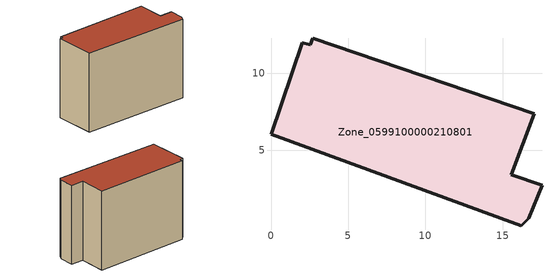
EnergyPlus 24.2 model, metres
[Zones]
Zone_0599100000210801
 floor ground (C_G): 2.04,11.97 2.54,11.82 2.7,12.27 17.03,7.36 15.56,3.4 17.55,2.73 16.7,0.58 16.21,0.09 0,6.03 z0
 wall outside (C_F): 16.7,0.58 17.55,2.73 15.56,3.4 17.03,7.36 2.7,12.27 2.54,11.82 2.04,11.97 0,6.03 16.21,0.09 16.7,0.58 z0:12.31
 roof outside (C_R): 2.54,11.82 2.04,11.97 0,6.03 16.21,0.09 16.7,0.58 17.55,2.73 15.56,3.4 17.03,7.36 2.7,12.27 z12.31
[BUILDING]
Pand.0599100000210801: North Axis=0; Terrain=City; Loads Convergence Tolerance Value=0.04; Temperature Convergence Tolerance Value=0.4; Solar Distribution=FullExterior; Maximum Number of Warmup Days=25; Minimum Number of Warmup Days=1
[Site:Location]
Rotterdam.The.Hague.AP_ZH_NLD Design_Conditions: Latitude=51.96; Longitude=4.45; Time Zone=1; Elevation=-4.5
[SITE:GROUNDTEMPERATURE:BUILDINGSURFACE]
18, 18, 18, 18, 18, 18, 18, 18, 18, 18, 18, 18
[MATERIAL] Thermal Absorptance=0.9; Solar Absorptance=0.7; Visible Absorptance=0.7
Name | Roughness | Thickness | Conductivity | Density | Specific Heat
G.TI.1946 | MediumSmooth | 0.15 | 1 | 540 | 1210
F.TI.1946 | Rough | 0.3 | 0.857143 | 1920 | 840
R.TI.1946 | MediumRough | 0.2 | 0.1 | 1500 | 1000
[CONSTRUCTION]
C_G: G.TI.1946
C_F: F.TI.1946
C_R: R.TI.1946
[ZONE]
Zone_0599100000210801: Type=1; Multiplier=1; Ceiling Height=Autocalculate; Volume=Autocalculate; Floor Area=autocalculate; Part of Total Floor Area=Yes
[ZONEINFILTRATION:DESIGNFLOWRATE]
Infil_Zone_0599100000210801: Zone or ZoneList or Space or SpaceList=Zone_0599100000210801; Schedule=AlwaysOn; Design Flow Rate Calculation Method=Flow/Area; Flow Rate per Floor Area=0.003; Constant Term Coefficient=1; Temperature Term Coefficient=0; Velocity Term Coefficient=0; Velocity Squared Term Coefficient=0
[HVACTEMPLATE:ZONE:IDEALLOADSAIRSYSTEM]
Zone_0599100000210801: Maximum Heating Supply Air Temperature=50; Minimum Cooling Supply Air Temperature=13; Maximum Heating Supply Air Humidity Ratio=0.0156; Minimum Cooling Supply Air Humidity Ratio=0.0077; Heating Limit=NoLimit; Cooling Limit=NoLimit; Dehumidification Control Type=ConstantSensibleHeatRatio; Cooling Sensible Heat Ratio=0.7; Dehumidification Setpoint=60; Humidification Control Type=None; Humidification Setpoint=30; Outdoor Air Method=None; Outdoor Air Flow Rate per Person=0.00944; Outdoor Air Flow Rate per Zone Floor Area=0; Outdoor Air Flow Rate per Zone=0; Demand Controlled Ventilation Type=None; Outdoor Air Economizer Type=NoEconomizer; Heat Recovery Type=None; Sensible Heat Recovery Effectiveness=0.7; Latent Heat Recovery Effectiveness=0.65
[ZONECONTROL:THERMOSTAT]
ThermostatControl_Zone_0599100000210801: Zone or ZoneList=Zone_0599100000210801; Control Type Schedule=DualSetpointControlType; Control 1=Thermostat_Zone_0599100000210801; Temperature Difference Between Cutout And Setpoint=0
[THERMOSTATSETPOINT:DUALSETPOINT]
Thermostat_Zone_0599100000210801: Heating Setpoint Temperature Schedule=HeatingSetpoint_Zone_0599100000210801; Cooling Setpoint Temperature Schedule=CoolingSetpoint_Zone_0599100000210801
[SCHEDULE:COMPACT]
HeatingSetpoint_Zone_0599100000210801: Through: 12/31, For: AllDays, Until: 24:00, 21
CoolingSetpoint_Zone_0599100000210801: Through: 12/31, For: AllDays, Until: 24:00, 24
DualSetpointControlType: Through: 12/31, For: AllDays, Until: 24:00, 4
AlwaysOn: Through: 12/31, For: AllDays, Until: 24:00, 1
